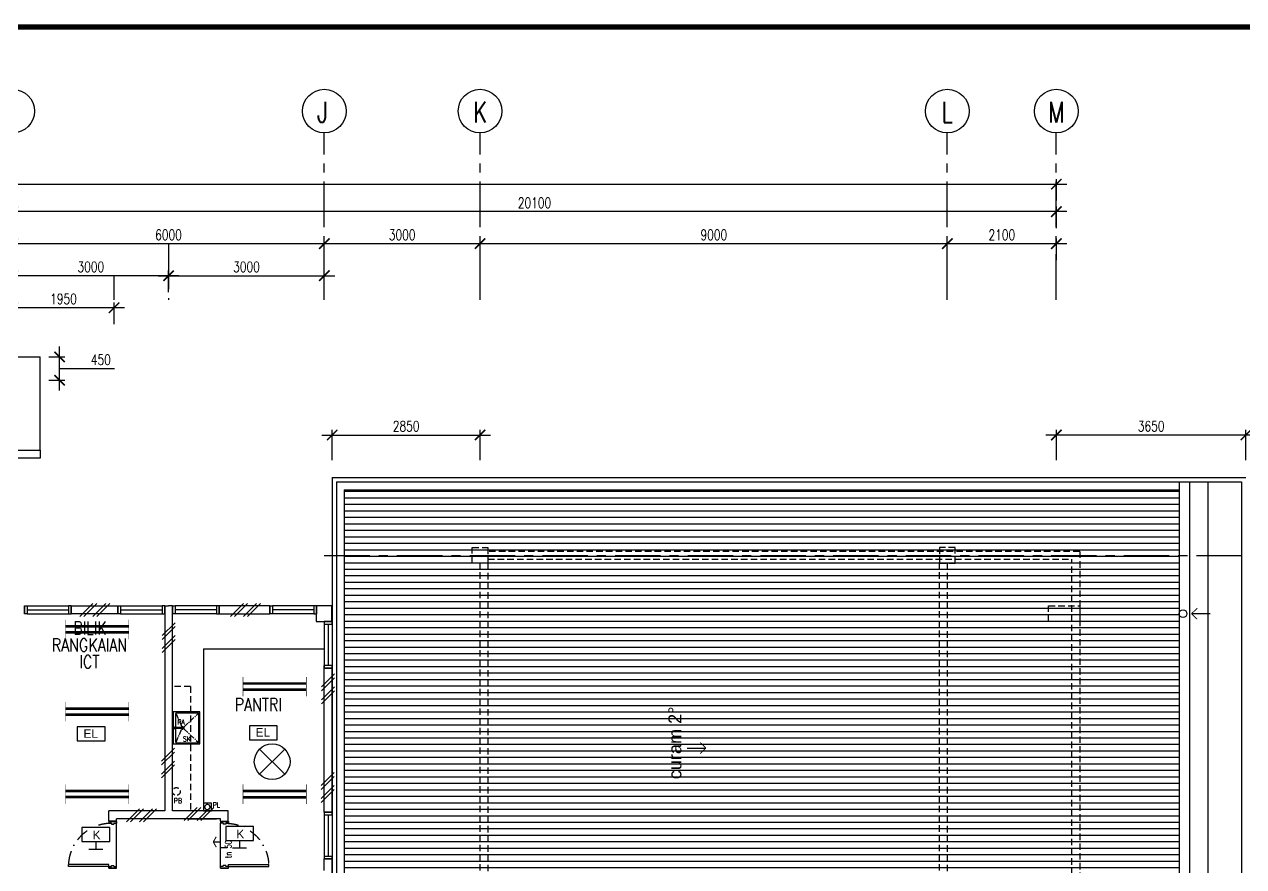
# Model space of a CAD drawing. Header units: inches. Extents: x 202414 to 86860507, y -1223215 to 71840.
# Drawn here: x 245666 to 269150, y 55610 to 71840 of the extents above; entities that cross this region are included whole.
import ezdxf
from ezdxf.enums import TextEntityAlignment as Align

# ---------------------------------------------------------------- set-up
doc = ezdxf.new("R2010")
doc.units = ezdxf.units.IN
doc.header["$MEASUREMENT"] = 0
for name, pattern in [('CENTER', [2, 1.25, -0.25, 0.25, -0.25]), ('DASHDOT', [1, 0.5, -0.25, 0, -0.25]), ('DASHED2', [0.375, 0.25, -0.125]), ('HIDDEN', [0.375, 0.25, -0.125])]:
    doc.linetypes.add(name, pattern=pattern)
for name, color, linetype in [('A-ARR', 4, 'Continuous'), ('A-BUBLE', 8, 'Continuous'), ('A-BUBLETEXT', 7, 'Continuous'), ('A-COLUMN', 3, 'Continuous'), ('A-DIM100', 4, 'Continuous'), ('A-DOOR', 9, 'Continuous'), ('A-DROP', 8, 'Continuous'), ('A-ELEV2', 1, 'Continuous'), ('A-ELEV3', 9, 'Continuous'), ('A-FURNI HIDE', 5, 'HIDDEN'), ('A-GRID', 8, 'Continuous'), ('A-HATCH', 8, 'Continuous'), ('A-PITCH', 9, 'Continuous'), ('A-RAIL SYM', 13, 'Continuous'), ('A-RFLINE', 3, 'Continuous'), ('A-ROOMSYM', 3, 'Continuous'), ('A-RWDP', 4, 'Continuous'), ('A-SANI', 4, 'Continuous'), ('A-STAIRH', 8, 'HIDDEN'), ('A-SYM', 8, 'Continuous'), ('A-TXTBOMBA', 7, 'Continuous'), ('A-WALL', 1, 'Continuous'), ('A-WALL BELOW', 4, 'HIDDEN'), ('A-WIN', 9, 'Continuous'), ('A-WLH', 7, 'Continuous'), ('AHT_DIM150', 4, 'Continuous'), ('area', 3, 'Continuous'), ('ELECT', 6, 'Continuous'), ('elk_LAMPU', 6, 'Continuous'), ('Grid', 8, 'CENTER'), ('lamb(new)', 5, 'Continuous')]:
    doc.layers.add(name, color=color, linetype=linetype)
doc.layers.get('area').off()
doc.layers.get('elk_LAMPU').off()
doc.styles.add('arial', font='arial.ttf')
doc.styles.add('ARIAL-SPEC', font='arial.ttf', dxfattribs={"height": 200})
doc.styles.add('ROMANS', font='romans.shx', dxfattribs={"width": 0.75, "height": 200})
doc.styles.add('style1', font='romans.shx', dxfattribs={"height": 750})
doc.styles.add('STYLE2', font='romans.shx', dxfattribs={"width": 0.75, "height": 1000})
doc.dimstyles.new('DIM 100', dxfattribs={"dimtxt": 200, "dimasz": 200, "dimexe": 100, "dimexo": 70, "dimgap": 70, "dimtad": 1, "dimtoh": 1, "dimdec": 0, "dimzin": 0, "dimdsep": 46, "dimtxsty": 'ROMANS', "dimblk": 'ARCHTICK', "dimcen": 0.09, "dimdle": 200, "dimclrd": 4, "dimclre": 4, "dimclrt": 2, "dimadec": 0, "dimazin": 0, "dimtfac": 1, "dimtdec": 0, "dimtmove": 1, "dimatfit": 3, "dimfxl": 1, "dimtzin": 0, "dimarcsym": 0})

# ---------------------------------------------------------------- blocks, each defined once
blk = doc.blocks.new('drop')
at = {"layer": 'A-DROP', "color": 8}
for p, q in [((-53, -139), (-53, 0)), ((53, 0), (-53, 0)), ((53, 0), (53, 129))]:
    blk.add_line(p, q, dxfattribs=at)
at = {"layer": 'A-DROP', "color": 8, "const_width": 20}
for points in [[(-53, -139), (-153, -81)], [(-53, -139), (47, -81)]]:
    blk.add_lwpolyline(points, dxfattribs=at)
blk = doc.blocks.new('_ArchTick')
at = {"color": 0, "linetype": 'ByBlock', "const_width": 0.15}
blk.add_lwpolyline([(-0.5, -0.5), (0.5, 0.5)], dxfattribs=at)
blk = doc.blocks.new('*D150')
at = {"layer": 'A-DIM100', "color": 4, "lineweight": -2, "transparency": 16777216}
for p, q in [((245443, 67297), (245443, 67714)), ((251443, 67297), (251443, 67714)), ((251643, 67614), (245243, 67614))]:
    blk.add_line(p, q, dxfattribs=at)
at = {"layer": 'DEFPOINTS', "color": 0, "transparency": 16777216}
for p in [(245443, 67614), (245443, 67227), (251443, 67227)]:
    blk.add_point(p, dxfattribs=at)
at = {"layer": 'A-DIM100', "color": 4, "lineweight": -2, "transparency": 16777216, "xscale": 200, "yscale": 200, "zscale": 200, "rotation": 180}
blk.add_blockref('_ArchTick', (245443, 67614), dxfattribs=at)
at = {"layer": 'A-DIM100', "color": 4, "lineweight": -2, "transparency": 16777216, "xscale": 200, "yscale": 200, "zscale": 200}
blk.add_blockref('_ArchTick', (251443, 67614), dxfattribs=at)
at = {"layer": 'A-DIM100', "color": 2, "transparency": 16777216, "insert": (248443, 67784), "char_height": 200, "attachment_point": 5, "style": 'ROMANS'}
blk.add_mtext('6000', dxfattribs=at)
blk = doc.blocks.new('*D151')
at = {"layer": 'A-DIM100', "color": 4, "lineweight": -2, "transparency": 16777216}
for p, q in [((251443, 67297), (251443, 67714)), ((254443, 67297), (254443, 67714)), ((254643, 67614), (251243, 67614))]:
    blk.add_line(p, q, dxfattribs=at)
at = {"layer": 'DEFPOINTS', "color": 0, "transparency": 16777216}
for p in [(251443, 67614), (251443, 67227), (254443, 67227)]:
    blk.add_point(p, dxfattribs=at)
at = {"layer": 'A-DIM100', "color": 4, "lineweight": -2, "transparency": 16777216, "xscale": 200, "yscale": 200, "zscale": 200, "rotation": 180}
blk.add_blockref('_ArchTick', (251443, 67614), dxfattribs=at)
at = {"layer": 'A-DIM100', "color": 4, "lineweight": -2, "transparency": 16777216, "xscale": 200, "yscale": 200, "zscale": 200}
blk.add_blockref('_ArchTick', (254443, 67614), dxfattribs=at)
at = {"layer": 'A-DIM100', "color": 2, "transparency": 16777216, "insert": (252943, 67784), "char_height": 200, "attachment_point": 5, "style": 'ROMANS'}
blk.add_mtext('3000', dxfattribs=at)
blk = doc.blocks.new('*D152')
at = {"layer": 'A-DIM100', "color": 4, "lineweight": -2, "transparency": 16777216}
for p, q in [((254443, 67297), (254443, 67714)), ((263443, 67297), (263443, 67714)), ((263643, 67614), (254243, 67614))]:
    blk.add_line(p, q, dxfattribs=at)
at = {"layer": 'DEFPOINTS', "color": 0, "transparency": 16777216}
for p in [(254443, 67614), (254443, 67227), (263443, 67227)]:
    blk.add_point(p, dxfattribs=at)
at = {"layer": 'A-DIM100', "color": 4, "lineweight": -2, "transparency": 16777216, "xscale": 200, "yscale": 200, "zscale": 200, "rotation": 180}
blk.add_blockref('_ArchTick', (254443, 67614), dxfattribs=at)
at = {"layer": 'A-DIM100', "color": 4, "lineweight": -2, "transparency": 16777216, "xscale": 200, "yscale": 200, "zscale": 200}
blk.add_blockref('_ArchTick', (263443, 67614), dxfattribs=at)
at = {"layer": 'A-DIM100', "color": 2, "transparency": 16777216, "insert": (258943, 67784), "char_height": 200, "attachment_point": 5, "style": 'ROMANS'}
blk.add_mtext('9000', dxfattribs=at)
blk = doc.blocks.new('*D153')
at = {"layer": 'A-DIM100', "color": 4, "lineweight": -2, "transparency": 16777216}
for p, q in [((263443, 67297), (263443, 67714)), ((265543, 67297), (265543, 67714)), ((265743, 67614), (263243, 67614))]:
    blk.add_line(p, q, dxfattribs=at)
at = {"layer": 'DEFPOINTS', "color": 0, "transparency": 16777216}
for p in [(263443, 67614), (263443, 67227), (265543, 67227)]:
    blk.add_point(p, dxfattribs=at)
at = {"layer": 'A-DIM100', "color": 4, "lineweight": -2, "transparency": 16777216, "xscale": 200, "yscale": 200, "zscale": 200, "rotation": 180}
blk.add_blockref('_ArchTick', (263443, 67614), dxfattribs=at)
at = {"layer": 'A-DIM100', "color": 4, "lineweight": -2, "transparency": 16777216, "xscale": 200, "yscale": 200, "zscale": 200}
blk.add_blockref('_ArchTick', (265543, 67614), dxfattribs=at)
at = {"layer": 'A-DIM100', "color": 2, "transparency": 16777216, "insert": (264493, 67784), "char_height": 200, "attachment_point": 5, "style": 'ROMANS'}
blk.add_mtext('2100', dxfattribs=at)
blk = doc.blocks.new('*D154')
at = {"layer": 'A-DIM100', "color": 4, "lineweight": -2, "transparency": 16777216}
for p, q in [((209443, 68443), (209443, 68860)), ((265543, 68443), (265543, 68860)), ((209243, 68760), (265743, 68760))]:
    blk.add_line(p, q, dxfattribs=at)
at = {"layer": 'DEFPOINTS', "color": 0, "transparency": 16777216}
for p in [(265543, 68760), (209443, 68373), (265543, 68373)]:
    blk.add_point(p, dxfattribs=at)
at = {"layer": 'A-DIM100', "color": 4, "lineweight": -2, "transparency": 16777216, "xscale": 200, "yscale": 200, "zscale": 200, "rotation": 180}
blk.add_blockref('_ArchTick', (209443, 68760), dxfattribs=at)
at = {"layer": 'A-DIM100', "color": 4, "lineweight": -2, "transparency": 16777216, "xscale": 200, "yscale": 200, "zscale": 200}
blk.add_blockref('_ArchTick', (265543, 68760), dxfattribs=at)
at = {"layer": 'A-DIM100', "color": 2, "transparency": 16777216, "insert": (237493, 68930), "char_height": 200, "attachment_point": 5, "style": 'ROMANS'}
blk.add_mtext('56100', dxfattribs=at)
blk = doc.blocks.new('*D165')
at = {"layer": 'A-DIM100', "color": 4, "lineweight": -2, "transparency": 16777216}
for p, q in [((265743, 68231), (245243, 68231)), ((245443, 67914), (245443, 68331)), ((265543, 67914), (265543, 68331))]:
    blk.add_line(p, q, dxfattribs=at)
at = {"layer": 'DEFPOINTS', "color": 0, "transparency": 16777216}
for p in [(245443, 68231), (245443, 67844), (265543, 67844)]:
    blk.add_point(p, dxfattribs=at)
at = {"layer": 'A-DIM100', "color": 4, "lineweight": -2, "transparency": 16777216, "xscale": 200, "yscale": 200, "zscale": 200, "rotation": 180}
blk.add_blockref('_ArchTick', (245443, 68231), dxfattribs=at)
at = {"layer": 'A-DIM100', "color": 4, "lineweight": -2, "transparency": 16777216, "xscale": 200, "yscale": 200, "zscale": 200}
blk.add_blockref('_ArchTick', (265543, 68231), dxfattribs=at)
at = {"layer": 'A-DIM100', "color": 2, "transparency": 16777216, "insert": (255493, 68401), "char_height": 200, "attachment_point": 5, "style": 'ROMANS'}
blk.add_mtext('20100', dxfattribs=at)
blk = doc.blocks.new('FALL')
at = {"layer": 'A-RAIL SYM'}
blk.add_line((0, 0), (724, 0), dxfattribs=at)
at = {"layer": 'A-RAIL SYM', "const_width": 35}
for points in [[(724, 0), (500, 214)], [(724, 0), (500, -214)]]:
    blk.add_lwpolyline(points, dxfattribs=at)
blk = doc.blocks.new('*D136')
at = {"layer": 'A-DIM100', "color": 4, "lineweight": -2, "transparency": 16777216}
for p, q in [((248643, 66997), (245243, 66997)), ((245443, 66680), (245443, 67097)), ((248443, 66680), (248443, 67097))]:
    blk.add_line(p, q, dxfattribs=at)
at = {"layer": 'DEFPOINTS', "color": 0, "transparency": 16777216}
for p in [(245443, 66997), (245443, 66610), (248443, 66610)]:
    blk.add_point(p, dxfattribs=at)
at = {"layer": 'A-DIM100', "color": 4, "lineweight": -2, "transparency": 16777216, "xscale": 200, "yscale": 200, "zscale": 200, "rotation": 180}
blk.add_blockref('_ArchTick', (245443, 66997), dxfattribs=at)
at = {"layer": 'A-DIM100', "color": 4, "lineweight": -2, "transparency": 16777216, "xscale": 200, "yscale": 200, "zscale": 200}
blk.add_blockref('_ArchTick', (248443, 66997), dxfattribs=at)
at = {"layer": 'A-DIM100', "color": 2, "transparency": 16777216, "insert": (246943, 67167), "char_height": 200, "attachment_point": 5, "style": 'ROMANS'}
blk.add_mtext('3000', dxfattribs=at)
blk = doc.blocks.new('*D137')
at = {"layer": 'A-DIM100', "color": 4, "lineweight": -2, "transparency": 16777216}
for p, q in [((248243, 66997), (251643, 66997)), ((248443, 66680), (248443, 67097)), ((251443, 66680), (251443, 67097))]:
    blk.add_line(p, q, dxfattribs=at)
at = {"layer": 'DEFPOINTS', "color": 0, "transparency": 16777216}
for p in [(251443, 66997), (248443, 66610), (251443, 66610)]:
    blk.add_point(p, dxfattribs=at)
at = {"layer": 'A-DIM100', "color": 4, "lineweight": -2, "transparency": 16777216, "xscale": 200, "yscale": 200, "zscale": 200, "rotation": 180}
blk.add_blockref('_ArchTick', (248443, 66997), dxfattribs=at)
at = {"layer": 'A-DIM100', "color": 4, "lineweight": -2, "transparency": 16777216, "xscale": 200, "yscale": 200, "zscale": 200}
blk.add_blockref('_ArchTick', (251443, 66997), dxfattribs=at)
at = {"layer": 'A-DIM100', "color": 2, "transparency": 16777216, "insert": (249943, 67167), "char_height": 200, "attachment_point": 5, "style": 'ROMANS'}
blk.add_mtext('3000', dxfattribs=at)
blk = doc.blocks.new('*D138')
at = {"layer": 'A-DIM100', "color": 4, "lineweight": -2, "transparency": 16777216}
for p, q in [((245443, 66063), (245443, 66480)), ((247393, 66063), (247393, 66480)), ((247593, 66380), (245243, 66380))]:
    blk.add_line(p, q, dxfattribs=at)
at = {"layer": 'DEFPOINTS', "color": 0, "transparency": 16777216}
for p in [(245443, 66380), (245443, 65993), (247393, 65993)]:
    blk.add_point(p, dxfattribs=at)
at = {"layer": 'A-DIM100', "color": 4, "lineweight": -2, "transparency": 16777216, "xscale": 200, "yscale": 200, "zscale": 200, "rotation": 180}
blk.add_blockref('_ArchTick', (245443, 66380), dxfattribs=at)
at = {"layer": 'A-DIM100', "color": 4, "lineweight": -2, "transparency": 16777216, "xscale": 200, "yscale": 200, "zscale": 200}
blk.add_blockref('_ArchTick', (247393, 66380), dxfattribs=at)
at = {"layer": 'A-DIM100', "color": 2, "transparency": 16777216, "insert": (246418, 66550), "char_height": 200, "attachment_point": 5, "style": 'ROMANS'}
blk.add_mtext('1950', dxfattribs=at)
blk = doc.blocks.new('*D124')
at = {"color": 4, "lineweight": -2, "transparency": 16777216}
for p, q in [((246344, 64783), (246344, 65633)), ((246137, 65433), (246444, 65433)), ((246344, 65208), (246879, 65208)), ((246879, 65208), (247404, 65208)), ((246137, 64983), (246444, 64983))]:
    blk.add_line(p, q, dxfattribs=at)
at = {"layer": 'DEFPOINTS', "color": 0, "transparency": 16777216}
for p in [(246067, 65433), (246344, 65433), (246067, 64983)]:
    blk.add_point(p, dxfattribs=at)
at = {"color": 4, "lineweight": -2, "transparency": 16777216, "xscale": 200, "yscale": 200, "zscale": 200}
for p, rotation in [((246344, 65433), 90), ((246344, 64983), 270)]:
    blk.add_blockref('_ArchTick', p, dxfattribs=dict(at, rotation=rotation))
at = {"color": 2, "transparency": 16777216, "insert": (247141, 65378), "char_height": 200, "attachment_point": 5, "style": 'ROMANS'}
blk.add_mtext('450', dxfattribs=at)
blk = doc.blocks.new('*D125')
at = {"color": 4, "lineweight": -2, "transparency": 16777216}
for p, q in [((269393, 63927), (265343, 63927)), ((265543, 63445), (265543, 64027)), ((269193, 63445), (269193, 64027))]:
    blk.add_line(p, q, dxfattribs=at)
at = {"layer": 'DEFPOINTS', "color": 0, "transparency": 16777216}
for p in [(265543, 63927), (265543, 63375), (269193, 63375)]:
    blk.add_point(p, dxfattribs=at)
at = {"color": 4, "lineweight": -2, "transparency": 16777216, "xscale": 200, "yscale": 200, "zscale": 200, "rotation": 180}
blk.add_blockref('_ArchTick', (265543, 63927), dxfattribs=at)
at = {"color": 4, "lineweight": -2, "transparency": 16777216, "xscale": 200, "yscale": 200, "zscale": 200}
blk.add_blockref('_ArchTick', (269193, 63927), dxfattribs=at)
at = {"color": 2, "transparency": 16777216, "insert": (267368, 64097), "char_height": 200, "attachment_point": 5, "style": 'ROMANS'}
blk.add_mtext('3650', dxfattribs=at)
blk = doc.blocks.new('*D126')
at = {"color": 4, "lineweight": -2, "transparency": 16777216}
for p, q in [((251393, 63927), (254643, 63927)), ((251593, 63445), (251593, 64027)), ((254443, 63445), (254443, 64027))]:
    blk.add_line(p, q, dxfattribs=at)
at = {"layer": 'DEFPOINTS', "color": 0, "transparency": 16777216}
for p in [(254443, 63927), (251593, 63375), (254443, 63375)]:
    blk.add_point(p, dxfattribs=at)
at = {"color": 4, "lineweight": -2, "transparency": 16777216, "xscale": 200, "yscale": 200, "zscale": 200, "rotation": 180}
blk.add_blockref('_ArchTick', (251593, 63927), dxfattribs=at)
at = {"color": 4, "lineweight": -2, "transparency": 16777216, "xscale": 200, "yscale": 200, "zscale": 200}
blk.add_blockref('_ArchTick', (254443, 63927), dxfattribs=at)
at = {"color": 2, "transparency": 16777216, "insert": (253018, 64097), "char_height": 200, "attachment_point": 5, "style": 'ROMANS'}
blk.add_mtext('2850', dxfattribs=at)
blk = doc.blocks.new('A$C52B244CD')
at = {"layer": 'A-WLH', "color": 8}
for p, q in [((0, 0), (250, 250)), ((75, 0), (325, 250)), ((250, 0), (500, 250)), ((325, 0), (575, 250))]:
    blk.add_line(p, q, dxfattribs=at)
blk = doc.blocks.new('A$C49831240')
at = {"layer": 'A-WLH', "color": 8}
for p, q in [((250, 575), (0, 325)), ((250, 500), (0, 250)), ((250, 325), (0, 75)), ((250, 250), (0, 0))]:
    blk.add_line(p, q, dxfattribs=at)
blk = doc.blocks.new('A$C674C400B')
at = {"layer": 'A-DOOR', "color": 8}
for p, q in [((35, 150), (35, 927)), ((35, 927), (73, 927)), ((73, 150), (73, 927)), ((35, 150), (73, 150))]:
    blk.add_line(p, q, dxfattribs=at)
at = {"layer": 'A-DOOR', "color": 8, "linetype": 'Continuous'}
for p, q in [((0, 0), (0, 150)), ((0, 150), (0, 0)), ((0, 150), (35, 150)), ((0, 150), (0, 0)), ((0, 0), (0, 150)), ((0, 150), (0, 0)), ((0, 150), (0, 150)), ((0, 0), (0, 150)), ((0, 150), (0, 0)), ((0, 150), (0, 150)), ((35, 150), (35, 100)), ((35, 100), (50, 100)), ((35, 50), (50, 50)), ((35, 50), (35, 0)), ((50, 100), (50, 50)), ((865, 100), (850, 100)), ((850, 100), (850, 50)), ((865, 50), (850, 50)), ((900, 150), (865, 150)), ((865, 150), (865, 100)), ((865, 50), (865, 0)), ((900, 150), (900, 0)), ((900, 0), (900, 150)), ((900, 150), (900, 0)), ((900, 150), (900, 0)), ((900, 0), (900, 150)), ((900, 150), (900, 0)), ((900, 150), (900, 150)), ((900, 0), (900, 150)), ((900, 150), (900, 0)), ((900, 150), (900, 150)), ((0, 0), (35, 0)), ((0, 0), (0, 0)), ((0, 0), (0, 0)), ((900, 0), (865, 0)), ((900, 0), (900, 0)), ((900, 0), (900, 0))]:
    blk.add_line(p, q, dxfattribs=at)
at = {"layer": 'A-DOOR', "color": 8, "linetype": 'DASHDOT', "ltscale": 500}
blk.add_arc((35, 98), 830, 0.1381, 87.3759, dxfattribs=at)
blk = doc.blocks.new('A$C34465D6E')
at = {"layer": 'A-SANI', "color": 8}
blk.add_lwpolyline([(0, 0), (150, 0), (150, 150), (0, 150)], close=True, dxfattribs=at)
blk.add_lwpolyline([(26, 84), (14, 84), (14, 66), (26, 66, 10.787298)], format="xyb", close=True, dxfattribs=at)
blk.add_arc((125, 75), 8.84, 264.1775, 95.8225, dxfattribs=at)
blk = doc.blocks.new('YBC 236')
at = {"layer": 'lamb(new)'}
for points, const_width in [([(86612766, -1194189), (86612766, -1194446)], 10.2), ([(86613986, -1194189), (86613986, -1194446)], 10.2), ([(86612766, -1194317), (86613986, -1194317)], 50.8), ([(86612766, -1194437), (86613986, -1194437)], 50.8), ([(86612766, -1194309), (86612766, -1194566)], 10.2), ([(86613986, -1194309), (86613986, -1194566)], 10.2)]:
    blk.add_lwpolyline(points, dxfattribs=dict(at, const_width=const_width))
blk = doc.blocks.new('*U77')
at = {"layer": 'lamb(new)'}
blk.add_blockref('YBC 236', (-86613261, 1194413, -4), dxfattribs=at)
blk = doc.blocks.new('*U78')
at = {"layer": 'lamb(new)', "color": 0, "linetype": 'ByBlock', "lineweight": -2, "transparency": 16777216}
for p in [(0, 0), (0, -1586), (0, -3173)]:
    blk.add_blockref('*U77', p, dxfattribs=at)
blk = doc.blocks.new('eexit')
at = {"layer": 'A-TXTBOMBA', "color": 3, "linetype": 'Continuous'}
for p, q in [((86699882, -1206011), (86699882, -1206171)), ((86700015, -1206171), (86699748, -1206171))]:
    blk.add_line(p, q, dxfattribs=at)
at = {"layer": 'A-TXTBOMBA', "color": 3}
blk.add_lwpolyline([(86700150, -1205751), (86699614, -1205751), (86699614, -1206022), (86700150, -1206022)], close=True, dxfattribs=at)
at = {"layer": 'A-TXTBOMBA', "color": 3, "style": 'arial'}
blk.add_text('K', height=165, dxfattribs=at).set_placement((86699817, -1205977))
blk = doc.blocks.new('Elight')
at = {"layer": 'A-TXTBOMBA', "color": 6}
blk.add_lwpolyline([(86606267, -1196730), (86605731, -1196730), (86605731, -1197001), (86606267, -1197001)], close=True, dxfattribs=at)
at = {"layer": 'A-TXTBOMBA', "color": 6, "style": 'arial'}
blk.add_text('EL', height=164.8, dxfattribs=at).set_placement((86605850, -1196940))
blk = doc.blocks.new('ceiling fan')
at = {"layer": 'ELECT', "color": 6}
for p, q in [((86610809, -1196104), (86611870, -1195043)), ((86610809, -1195043), (86611870, -1196104))]:
    blk.add_line(p, q, dxfattribs=at)
blk.add_circle((86611340, -1195573), 750, dxfattribs=at)

msp = doc.modelspace()

# ---------------------------------------------------------------- hatches: boundary and pattern name
at = {"layer": 'A-HATCH'}
h = msp.add_hatch(dxfattribs=at)
h.set_pattern_fill('ANSI31', color=8, scale=1000, angle=315)
h.set_pattern_definition([(0, (160463.38, -242907.89), (4e-14, 125), [])])
h.paths.add_polyline_path([(254142.7, 44883.2), (254142.7, 45483.2)], flags=16)
h.paths.add_polyline_path([(267907.7, 62873.2), (251827.7, 62873.2), (251827.7, 51333.2), (252717.7, 51333.2), (252717.7, 48033.2), (251827.7, 48033.2), (251827.7, 36493.2), (267907.7, 36493.2)])
h.paths.add_polyline_path([(254142.7, 54483.2), (254142.7, 53883.2)], flags=16)

# ---------------------------------------------------------------- linework, layer by layer
at = {"color": 8}
for p, q in [((251677.7, 63023.2), (269107.7, 63023.2)), ((251677.7, 63023.2), (251677.7, 51333.2)), ((267907.7, 63023.2), (267907.7, 36343.2)), ((268107.7, 63023.2), (268107.7, 36343.2)), ((268467.7, 36343.2), (268467.7, 63023.2)), ((269107.7, 63023.2), (269107.7, 36343.2)), ((247442.7, 55618.2), (247442.7, 56448.2)), ((249442.7, 55618.2), (249442.7, 56448.2))]:
    msp.add_line(p, q, dxfattribs=at)
at = {"color": 7}
msp.add_lwpolyline([(202464.2, 71789.6, 100, 100, 0), (281964.2, 71789.6, 100, 100, 0)], format="xyseb", dxfattribs=at)
at = {"layer": 'A-BUBLE'}
for centre in [(245442.7, 70168.5), (251442.7, 70168.5), (254442.7, 70168.5), (263442.7, 70168.5), (265542.7, 70168.5)]:
    msp.add_circle(centre, 420, dxfattribs=at)
at = {"layer": 'A-COLUMN', "color": 8}
msp.add_lwpolyline([(251287.7, 60333.1), (251587.7, 60333.1), (251587.7, 60633.1), (251287.7, 60633.1)], close=True, dxfattribs=at)
at = {"layer": 'A-ELEV2', "color": 8}
for q in [(269192.7, 63108.2), (251592.7, 51333.2)]:
    msp.add_line((251592.7, 63108.2), q, dxfattribs=at)
at = {"layer": 'A-ELEV3', "color": 8}
for p in [(244242.7, 65432.9), (245967.7, 63633.2)]:
    msp.add_line(p, (245967.7, 65432.9), dxfattribs=at)
at = {"layer": 'A-FURNI HIDE', "color": 8, "ltscale": 500}
for q in [(248518.2, 59083.2), (248868.2, 56683.2)]:
    msp.add_line((248868.2, 59083.2), q, dxfattribs=at)
at = {"layer": 'A-GRID', "color": 8, "linetype": 'CENTER', "ltscale": 80}
for p, q in [((248590.3, 58557.5), (248695.2, 58309.7)), ((248741.4, 58306.1), (249012.4, 58558.3)), ((248590.3, 58010.4), (248695.2, 58258.1)), ((248741.4, 58261.8), (249012.4, 58009.6))]:
    msp.add_line(p, q, dxfattribs=at)
at = {"layer": 'A-RFLINE', "color": 8}
for q in [(267907.7, 62873.2), (251827.7, 51333.2)]:
    msp.add_line((251827.7, 62873.2), q, dxfattribs=at)
at = {"layer": 'A-RWDP', "color": 8}
msp.add_circle((267982.7, 60483.2), 75, dxfattribs=at)
at = {"layer": 'A-SANI', "color": 8}
for q in [(249117.7, 56683.2), (251442.7, 59808.2)]:
    msp.add_line((249117.7, 59808.2), q, dxfattribs=at)
at = {"layer": 'A-SANI', "color": 8, "ltscale": 5}
for p, q in [((248578.2, 58553.9), (248578.2, 58293.9)), ((249008.2, 58568.9), (248593.2, 58568.9)), ((249023.2, 58013.9), (249023.2, 58553.9)), ((248674.3, 58293.9), (248551.4, 58293.9)), ((248674.3, 58273.9), (248551.4, 58273.9)), ((248578.2, 58273.9), (248578.2, 58013.9)), ((248678.6, 58283.9), (248748.6, 58283.9)), ((248713.6, 58248.9), (248713.6, 58318.9)), ((248593.2, 57998.9), (249008.2, 57998.9))]:
    msp.add_line(p, q, dxfattribs=at)
msp.add_lwpolyline([(248528.2, 58273.9), (248528.2, 57973.9), (249048.2, 57973.9), (249048.2, 58593.9), (248528.2, 58593.9), (248528.2, 58273.9)], dxfattribs=at)
msp.add_circle((248713.6, 58283.9), 25, dxfattribs=at)
for centre, radius, start, end in [((248593.2, 58553.9), 15, 90, 180), ((249008.2, 58553.9), 15, 0, 90), ((248551.7, 58283.9), 15, 41.81031, 318.18969), ((248551.4, 58283.9), 10, 90, 180), ((248551.4, 58283.9), 10, 180, 270), ((248674.3, 58283.9), 10, 0, 90), ((248674.3, 58283.9), 10, 270, 0), ((248593.2, 58013.9), 15, 180, 270), ((249008.2, 58013.9), 15, 270, 0)]:
    msp.add_arc(centre, radius, start, end, dxfattribs=at)
at = {"layer": 'A-STAIRH', "color": 8, "linetype": 'DASHED2', "ltscale": 400}
msp.add_circle((248592.7, 57058.2), 75, dxfattribs=at)
at = {"layer": 'A-WALL', "color": 8, "linetype": 'Continuous', "ltscale": 900}
for p, q in [((245667.7, 60633.2), (245667.7, 60483.2)), ((246567.7, 60633.2), (246567.7, 60483.2)), ((248367.7, 60633.2), (248367.7, 60483.2)), ((248517.7, 60633.2), (248517.7, 60483.2)), ((250392.7, 60633.2), (250392.7, 60483.2)), ((251292.7, 60633.2), (251292.7, 60483.2)), ((251442.7, 60333.2), (251592.7, 60333.2)), ((251592.7, 59433.2), (251442.7, 59433.2)), ((251592.7, 56658.2), (251442.7, 56658.2)), ((251442.7, 56658.2), (251592.7, 56658.2)), ((251442.7, 55758.2), (251592.7, 55758.2)), ((251592.7, 55758.2), (251442.7, 55758.2))]:
    msp.add_line(p, q, dxfattribs=at)
at = {"layer": 'A-WALL', "color": 8}
for p, q in [((246567.7, 60633.2), (247467.7, 60633.2)), ((247467.7, 60633.2), (247467.7, 60483.2)), ((248367.7, 60633.2), (248442.7, 60633.2)), ((248517.7, 60633.2), (248442.7, 60633.2)), ((248517.7, 56683.2), (248517.7, 60633.2)), ((250392.7, 60633.2), (249417.7, 60633.2)), ((249417.7, 60633.2), (249417.7, 60483.2)), ((247467.7, 60483.2), (246567.7, 60483.2)), ((248367.7, 60483.2), (248367.7, 56683.2)), ((249417.7, 60483.2), (250392.7, 60483.2)), ((251442.7, 56658.2), (251442.7, 59483.2)), ((251592.7, 56658.2), (251592.7, 59483.2)), ((247292.7, 56483.2), (247292.7, 56683.2)), ((248367.7, 56683.2), (247292.7, 56683.2)), ((249592.7, 56683.2), (248517.7, 56683.2)), ((249592.7, 56483.2), (249592.7, 56683.2)), ((247442.7, 56483.2), (247292.7, 56483.2)), ((247442.7, 56483.2), (247442.7, 56533.2)), ((249442.7, 56533.2), (247442.7, 56533.2)), ((248812.7, 56533.2), (249367.7, 56533.2)), ((249442.7, 56483.2), (249442.7, 56533.2)), ((249442.7, 56483.2), (249592.7, 56483.2)), ((251442.7, 55533.2), (251442.7, 55758.2)), ((251592.7, 55383.2), (251592.7, 55758.2))]:
    msp.add_line(p, q, dxfattribs=at)
at = {"layer": 'A-WALL', "color": 8, "linetype": 'Continuous', "ltscale": 900}
msp.add_lwpolyline([(245517.7, 63483.2), (245517.7, 63633.2), (245967.7, 63633.2), (245967.7, 63483.2)], close=True, dxfattribs=at)
at = {"layer": 'A-WALL BELOW', "color": 8, "ltscale": 500}
for p, q in [((265992.7, 61683.2), (254592.7, 61683.2)), ((254592.7, 61533.2), (265842.7, 61533.2)), ((265842.7, 37833.2), (265842.7, 61533.2)), ((265992.7, 61683.2), (265992.7, 37683.2)), ((254442.7, 37908.2), (254442.7, 61458.2)), ((254592.7, 61458.2), (254592.7, 37908.2)), ((263292.7, 37908.2), (263292.7, 61458.2)), ((263442.7, 61458.2), (263442.7, 37908.2))]:
    msp.add_line(p, q, dxfattribs=at)
for points in [[(254592.7, 61458.2), (254292.7, 61458.2), (254292.7, 61758.2), (254592.7, 61758.2)], [(263592.7, 61758.2), (263292.7, 61758.2), (263292.7, 61458.2), (263592.7, 61458.2)], [(265992.7, 60633.2), (265992.7, 60333.2), (265392.7, 60333.2), (265392.7, 60633.2)]]:
    msp.add_lwpolyline(points, close=True, dxfattribs=at)
at = {"layer": 'A-WIN', "color": 8}
for p, q in [((245717.7, 60633.2), (246517.7, 60633.2)), ((247517.7, 60633.2), (248317.7, 60633.2)), ((249367.7, 60633.2), (248567.7, 60633.2)), ((251242.7, 60633.2), (250442.7, 60633.2)), ((245717.7, 60483.2), (246517.7, 60483.2)), ((247517.7, 60483.2), (248317.7, 60483.2)), ((249367.7, 60483.2), (248567.7, 60483.2)), ((251242.7, 60483.2), (250442.7, 60483.2)), ((251442.7, 60283.2), (251442.7, 59483.2)), ((251592.7, 60283.2), (251592.7, 59483.2)), ((251442.7, 56608.2), (251442.7, 55808.2)), ((251592.7, 56608.2), (251592.7, 55808.2))]:
    msp.add_line(p, q, dxfattribs=at)
at = {"layer": 'A-WIN', "color": 8, "linetype": 'Continuous', "ltscale": 300}
for p, q in [((245717.7, 60558.2), (246517.7, 60558.2)), ((247517.7, 60558.2), (248317.7, 60558.2)), ((249367.7, 60558.2), (248567.7, 60558.2)), ((251242.7, 60558.2), (250442.7, 60558.2)), ((251517.7, 60283.2), (251517.7, 59483.2)), ((251517.7, 56608.2), (251517.7, 55808.2))]:
    msp.add_line(p, q, dxfattribs=at)
at = {"layer": 'A-WIN', "color": 8, "linetype": 'Continuous'}
for points in [[(245717.7, 60483.2), (245667.7, 60483.2), (245667.7, 60633.2), (245717.7, 60633.2)], [(246517.7, 60483.2), (246567.7, 60483.2), (246567.7, 60633.2), (246517.7, 60633.2)], [(247517.7, 60483.2), (247467.7, 60483.2), (247467.7, 60633.2), (247517.7, 60633.2)], [(248317.7, 60483.2), (248367.7, 60483.2), (248367.7, 60633.2), (248317.7, 60633.2)], [(248567.7, 60483.2), (248517.7, 60483.2), (248517.7, 60633.2), (248567.7, 60633.2)], [(249367.7, 60483.2), (249417.7, 60483.2), (249417.7, 60633.2), (249367.7, 60633.2)], [(250442.7, 60483.2), (250392.7, 60483.2), (250392.7, 60633.2), (250442.7, 60633.2)], [(251242.7, 60483.2), (251292.7, 60483.2), (251292.7, 60633.2), (251242.7, 60633.2)], [(251592.7, 60283.2), (251592.7, 60333.2), (251442.7, 60333.2), (251442.7, 60283.2)], [(251442.7, 59483.2), (251442.7, 59433.2), (251592.7, 59433.2), (251592.7, 59483.2)], [(251592.7, 56608.2), (251592.7, 56658.2), (251442.7, 56658.2), (251442.7, 56608.2)], [(251442.7, 55808.2), (251442.7, 55758.2), (251592.7, 55758.2), (251592.7, 55808.2)]]:
    msp.add_lwpolyline(points, close=True, dxfattribs=at)
at = {"layer": 'Grid', "ltscale": 700}
for p, q in [((251442.7, 66534), (251442.7, 69748.5)), ((254442.7, 66534), (254442.7, 69748.5)), ((263442.7, 66534), (263442.7, 69748.5)), ((265542.7, 66534), (265542.7, 69748.5)), ((265542.7, 66534), (265542.7, 69748.5)), ((248442.7, 67614.3), (248442.7, 66534)), ((247392.7, 66534), (247392.7, 66997.2))]:
    msp.add_line(p, q, dxfattribs=at)
at = {"layer": 'Grid', "color": 8, "ltscale": 700}
msp.add_line((251442.7, 61608.2), (271092.5, 61608.2), dxfattribs=at)

# ---------------------------------------------------------------- block references
at = {"layer": 'A-ARR', "color": 8}
msp.add_blockref('A$C34465D6E', (249117.9, 56683.5), dxfattribs=at)
at = {"layer": 'A-DOOR', "color": 8, "rotation": 90}
msp.add_blockref('A$C674C400B', (247441.4, 55580.1), dxfattribs=at)
at = {"layer": 'A-DOOR', "color": 8, "xscale": -1, "rotation": 270}
msp.add_blockref('A$C674C400B', (249444.8, 55580.8), dxfattribs=at)
at = {"layer": 'A-PITCH', "color": 8, "xscale": 0.5, "yscale": 0.5, "zscale": 0.5, "rotation": 180}
msp.add_blockref('FALL', (268508.1, 60483.2), dxfattribs=at)
at = {"layer": 'A-PITCH', "color": 8, "xscale": 0.5, "yscale": 0.5, "zscale": 0.5}
msp.add_blockref('FALL', (258431.4, 57895.9), dxfattribs=at)
at = {"layer": 'A-WLH', "color": 8}
for name, p in [('A$C52B244CD', (246733.3, 60430.5)), ('A$C52B244CD', (249638.3, 60428.4)), ('A$C49831240', (248317.2, 59736.1)), ('A$C49831240', (251389.5, 58749.6)), ('A$C49831240', (248307.8, 57318.9)), ('A$C49831240', (251382.8, 56847.8)), ('A$C52B244CD', (247632.4, 56471.2)), ('A$C52B244CD', (248741.7, 56496.5))]:
    msp.add_blockref(name, p, dxfattribs=at)
at = {"layer": 'AHT_DIM150', "color": 8, "rotation": 270}
msp.add_blockref('drop', (249442.7, 56033.2), dxfattribs=at)
at = {"layer": 'area'}
for name, p in [('Elight', (-86359047.3, 1255032.4)), ('Elight', (-86355731, 1255055.4)), ('eexit', (-86452838.9, 1262114.6)), ('eexit', (-86450070.9, 1262134.3))]:
    msp.add_blockref(name, p, dxfattribs=at)
at = {"layer": 'elk_LAMPU', "color": 0, "linetype": 'DASHED2', "lineweight": 18, "xscale": 0.4586404132694923, "yscale": 0.4586404132694923, "zscale": 0.4586404132694923}
msp.add_blockref('ceiling fan', (-39473022.3, 605970.6), dxfattribs=at)
at = {"layer": 'lamb(new)'}
for name, p in [('*U78', (246951.7, 60146.2, 4.1)), ('YBC 236', (-86362891.4, 1253456)), ('YBC 236', (-86362891.4, 1251383.9))]:
    msp.add_blockref(name, p, dxfattribs=at)

# ---------------------------------------------------------------- texts
at = {"layer": 'A-BUBLETEXT', "color": 3, "style": 'STYLE2', "width": 0.75}
for s, p in [('J', (251410.2, 69948.2)), ('K', (254442.7, 69948.2)), ('L', (263442.7, 69948.2)), ('M', (265542.7, 69948.2))]:
    msp.add_text(s, height=400, dxfattribs=at).set_placement(p, align=Align.CENTER)
at = {"layer": 'A-DROP', "color": 8, "style": 'ROMANS', "width": 0.75}
msp.add_text('tn 50', height=125, rotation=90, dxfattribs=at).set_placement((249656.2, 55771))
at = {"layer": 'A-PITCH', "color": 8, "style": 'ARIAL-SPEC'}
msp.add_text('curam 2%%D', height=250, rotation=90, dxfattribs=at).set_placement((258070, 57293.7), align=Align.TOP_LEFT)
at = {"layer": 'A-ROOMSYM', "color": 8, "style": 'style1', "width": 0.8}
for s, p in [('BILIK', (246927.9, 60083.1)), ('RANGKAIAN', (246918.7, 59754.8)), ('ICT', (246918.7, 59431.9)), ('PANTRI', (250170.5, 58607.4))]:
    msp.add_text(s, height=250, dxfattribs=at).set_placement(p, align=Align.CENTER)
at = {"layer": 'A-SYM', "color": 8, "linetype": 'HIDDEN', "ltscale": 500, "style": 'ROMANS', "width": 0.75}
for s, p in [('PA', (248609.7, 58347.1)), ('SK', (248720.4, 58019.2)), ('PB ', (248544, 56831)), ('PL', (249294.6, 56748.2))]:
    msp.add_text(s, height=100, dxfattribs=at).set_placement(p)

# ---------------------------------------------------------------- dimensions: what is measured, and where the dimension line sits
dim = msp.add_linear_dim(base=(246343.6, 65432.9), p1=(246066.8, 64983.2), p2=(246066.8, 65432.9), angle=90, dimstyle='DIM 100', override={"dimfxl": 200, "dimarcsym": 1})
dim.commit()
dim.dimension.update_dxf_attribs({"geometry": '*D124', "text_midpoint": (246948.6, 65378)})
at = {"color": 8}
dim = msp.add_linear_dim(base=(254442.7, 63927.2), p1=(251592.7, 63375), p2=(254442.7, 63375), angle=180, dimstyle='DIM 100', override={"dimfxl": 200, "dimarcsym": 1}, dxfattribs=at)
dim.commit()
dim.dimension.update_dxf_attribs({"geometry": '*D126', "text_midpoint": (253017.7, 64097.2)})
dim = msp.add_linear_dim(base=(265542.7, 63927.2), p1=(269192.7, 63375), p2=(265542.7, 63375), dimstyle='DIM 100', override={"dimfxl": 200, "dimarcsym": 1}, dxfattribs=at)
dim.commit()
dim.dimension.update_dxf_attribs({"geometry": '*D125', "text_midpoint": (267367.7, 64097.2)})
at = {"layer": 'A-DIM100'}
for base, p1, p2, picture, middle in [((265542.7, 68760.2), (209442.7, 68373.1), (265542.7, 68373.1), '*D154', (237492.7, 68930.2)), ((251442.7, 66997.2), (248442.7, 66610.1), (251442.7, 66610.1), '*D137', (249942.7, 67167.2))]:
    dim = msp.add_linear_dim(base=base, p1=p1, p2=p2, dimstyle='DIM 100', dxfattribs=at)
    dim.commit()
    dim.dimension.update_dxf_attribs({"geometry": picture, "text_midpoint": middle})
for base, p1, p2, picture, middle in [((245442.7, 68231.5), (265542.7, 67844.4), (245442.7, 67844.4), '*D165', (255492.7, 68401.5)), ((245442.7, 67614.3), (251442.7, 67227.3), (245442.7, 67227.3), '*D150', (248442.7, 67784.3)), ((251442.7, 67614.3), (254442.7, 67227.3), (251442.7, 67227.3), '*D151', (252942.7, 67784.3)), ((254442.7, 67614.3), (263442.7, 67227.3), (254442.7, 67227.3), '*D152', (258942.7, 67784.3)), ((263442.7, 67614.3), (265542.7, 67227.3), (263442.7, 67227.3), '*D153', (264492.7, 67784.3)), ((245442.7, 66997.2), (248442.7, 66610.1), (245442.7, 66610.1), '*D136', (246942.7, 67167.2)), ((245442.7, 66380), (247392.7, 65993), (245442.7, 65993), '*D138', (246417.7, 66550))]:
    dim = msp.add_linear_dim(base=base, p1=p1, p2=p2, angle=180, dimstyle='DIM 100', dxfattribs=at)
    dim.commit()
    dim.dimension.update_dxf_attribs({"geometry": picture, "text_midpoint": middle})

doc.saveas('drawing.dxf')
